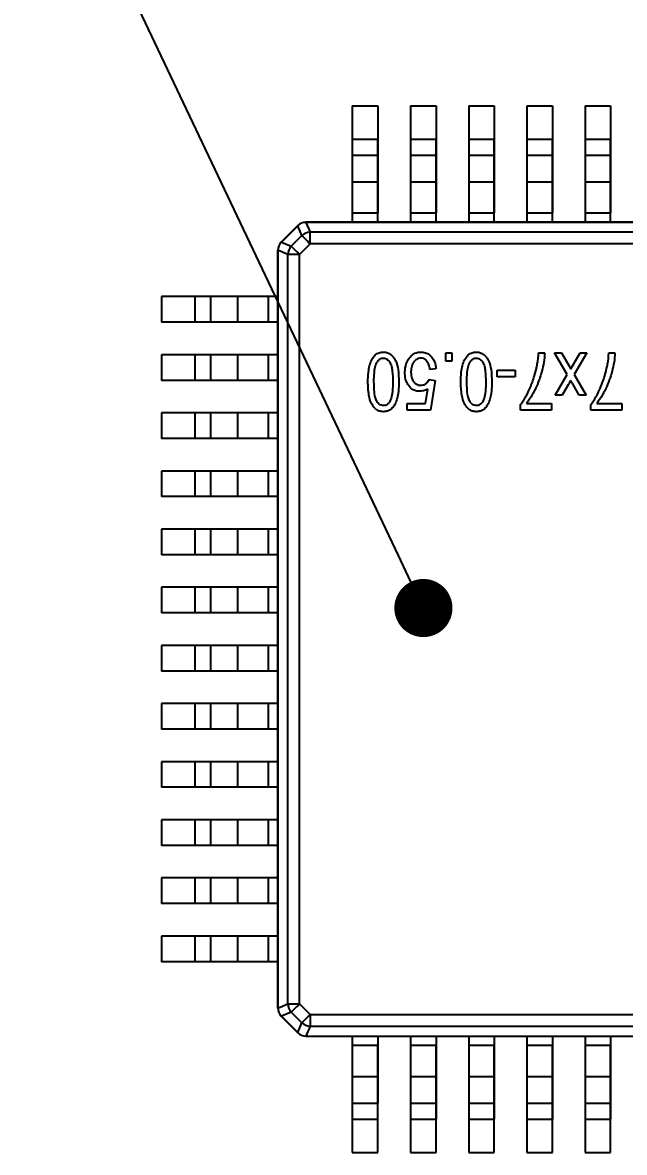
# Paper-space layout 'Layout1' of a CAD drawing. Header units: millimetres. Extents: x 0 to 841, y 0 to 594.
# Drawn here: x 243.15 to 253.49, y 484.4 to 503.83 of the extents above; entities that cross this region are included whole.
import ezdxf
from ezdxf import colors
from ezdxf.entities.mleader import LeaderData, LeaderLine
from ezdxf.math import Vec2, Vec3

# ---------------------------------------------------------------- set-up
doc = ezdxf.new("R2010")
doc.units = ezdxf.units.MM
doc.layers.get('0').update_dxf_attribs({"lineweight": 50})
doc.styles.add('GOST-2.304_Type-B_italic', font='GOST Common Italic.ttf')

# ---------------------------------------------------------------- blocks, each defined once
blk = doc.blocks.new('_Dot')
at = {"color": 0, "linetype": 'ByBlock', "lineweight": -2}
blk.add_line((-0.5, 0), (-1, 0), dxfattribs=at)
at = {"color": 0, "linetype": 'ByBlock', "lineweight": 90, "const_width": 0.5}
blk.add_lwpolyline([(-0.25, 0, 1), (0.25, 0, 1)], format="xyb", close=True, dxfattribs=at)

psp = doc.layouts.get("Layout1")

# ---------------------------------------------------------------- linework, layer by layer
at = {"color": 18, "linetype": 'Continuous', "lineweight": 25, "true_color": 0x000000}
for p, q in [((248.814, 502.399), (249.254, 502.399)), ((248.814, 502.399), (248.814, 501.828)), ((249.254, 502.399), (249.254, 501.828)), ((249.814, 502.399), (250.254, 502.399)), ((249.814, 502.399), (249.814, 501.828)), ((250.254, 502.399), (250.254, 501.828)), ((250.814, 502.399), (251.254, 502.399)), ((250.814, 502.399), (250.814, 501.828)), ((251.254, 502.399), (251.254, 501.828)), ((251.814, 502.399), (252.254, 502.399)), ((251.814, 502.399), (251.814, 501.828)), ((252.254, 502.399), (252.254, 501.828)), ((252.814, 502.399), (253.254, 502.399)), ((252.814, 502.399), (252.814, 501.828)), ((253.254, 502.399), (253.254, 501.828)), ((248.814, 501.828), (249.254, 501.828)), ((248.814, 501.828), (248.814, 501.555)), ((249.254, 501.828), (249.254, 501.555)), ((249.254, 501.299), (249.254, 501.828)), ((249.814, 501.828), (250.254, 501.828)), ((249.814, 501.828), (249.814, 501.555)), ((250.254, 501.828), (250.254, 501.555)), ((250.254, 501.299), (250.254, 501.828)), ((250.814, 501.828), (251.254, 501.828)), ((250.814, 501.828), (250.814, 501.555)), ((251.254, 501.828), (251.254, 501.555)), ((251.254, 501.299), (251.254, 501.828)), ((251.814, 501.828), (252.254, 501.828)), ((251.814, 501.828), (251.814, 501.555)), ((252.254, 501.828), (252.254, 501.555)), ((252.254, 501.299), (252.254, 501.828)), ((252.814, 501.828), (253.254, 501.828)), ((252.814, 501.828), (252.814, 501.555)), ((253.254, 501.828), (253.254, 501.555)), ((253.254, 501.299), (253.254, 501.828)), ((248.814, 501.555), (249.254, 501.555)), ((248.814, 501.555), (248.814, 501.091)), ((249.254, 501.555), (249.254, 501.091)), ((249.814, 501.555), (250.254, 501.555)), ((249.814, 501.555), (249.814, 501.091)), ((250.254, 501.555), (250.254, 501.091)), ((250.814, 501.555), (251.254, 501.555)), ((250.814, 501.555), (250.814, 501.091)), ((251.254, 501.555), (251.254, 501.091)), ((251.814, 501.555), (252.254, 501.555)), ((251.814, 501.555), (251.814, 501.091)), ((252.254, 501.555), (252.254, 501.091)), ((252.814, 501.555), (253.254, 501.555)), ((252.814, 501.555), (252.814, 501.091)), ((253.254, 501.555), (253.254, 501.091)), ((249.254, 500.835), (249.254, 501.299)), ((250.254, 500.835), (250.254, 501.299)), ((251.254, 500.835), (251.254, 501.299)), ((252.254, 500.835), (252.254, 501.299)), ((253.254, 500.835), (253.254, 501.299)), ((248.814, 501.091), (248.814, 500.561)), ((249.254, 501.091), (248.814, 501.091)), ((249.254, 501.091), (249.254, 500.561)), ((249.814, 501.091), (249.814, 500.561)), ((250.254, 501.091), (249.814, 501.091)), ((250.254, 501.091), (250.254, 500.561)), ((250.814, 501.091), (250.814, 500.561)), ((251.254, 501.091), (250.814, 501.091)), ((251.254, 501.091), (251.254, 500.561)), ((251.814, 501.091), (251.814, 500.561)), ((252.254, 501.091), (251.814, 501.091)), ((252.254, 501.091), (252.254, 500.561)), ((252.814, 501.091), (252.814, 500.561)), ((253.254, 501.091), (252.814, 501.091)), ((253.254, 501.091), (253.254, 500.561)), ((249.254, 500.561), (249.254, 500.835)), ((250.254, 500.561), (250.254, 500.835)), ((251.254, 500.561), (251.254, 500.835)), ((252.254, 500.561), (252.254, 500.835)), ((253.254, 500.561), (253.254, 500.835)), ((248.814, 500.561), (248.814, 500.398)), ((248.814, 500.561), (249.254, 500.561)), ((249.254, 500.398), (249.254, 500.561)), ((249.814, 500.561), (249.814, 500.398)), ((249.814, 500.561), (250.254, 500.561)), ((250.254, 500.398), (250.254, 500.561)), ((250.814, 500.561), (251.254, 500.561)), ((250.814, 500.561), (250.814, 500.398)), ((251.254, 500.398), (251.254, 500.561)), ((251.814, 500.561), (252.254, 500.561)), ((251.814, 500.561), (251.814, 500.398)), ((252.254, 500.398), (252.254, 500.561)), ((252.814, 500.561), (252.814, 500.398)), ((252.814, 500.561), (253.254, 500.561)), ((253.254, 500.398), (253.254, 500.561)), ((247.875, 500.34), (247.592, 500.057)), ((247.594, 500.056), (247.877, 500.338)), ((247.948, 500.168), (247.877, 500.338)), ((248.017, 500.399), (248.017, 500.396)), ((248.814, 500.399), (248.017, 500.399)), ((248.017, 500.396), (248.087, 500.226)), ((260.851, 500.396), (248.017, 500.396)), ((249.254, 500.398), (248.814, 500.398)), ((249.254, 500.399), (249.254, 500.398)), ((249.814, 500.399), (249.254, 500.399)), ((250.254, 500.398), (249.814, 500.398)), ((250.254, 500.399), (250.254, 500.398)), ((250.814, 500.399), (250.254, 500.399)), ((251.254, 500.398), (250.814, 500.398)), ((251.254, 500.399), (251.254, 500.398)), ((251.814, 500.399), (251.254, 500.399)), ((252.254, 500.398), (251.814, 500.398)), ((252.254, 500.399), (252.254, 500.398)), ((252.814, 500.399), (252.254, 500.399)), ((253.254, 500.398), (252.814, 500.398)), ((253.254, 500.399), (253.254, 500.398)), ((253.814, 500.399), (253.254, 500.399)), ((247.594, 500.056), (247.765, 499.985)), ((247.765, 499.985), (247.948, 500.168)), ((248.087, 500.028), (248.087, 500.226)), ((260.78, 500.226), (248.087, 500.226)), ((247.536, 499.916), (247.534, 499.916)), ((247.534, 499.916), (247.534, 499.119)), ((247.707, 499.845), (247.536, 499.916)), ((247.536, 486.882), (247.536, 499.916)), ((247.905, 499.845), (248.087, 500.028)), ((260.227, 500.028), (248.087, 500.028)), ((247.905, 499.845), (247.707, 499.845)), ((247.707, 486.952), (247.707, 499.845)), ((247.905, 486.952), (247.905, 499.845)), ((245.534, 499.119), (245.534, 498.679)), ((246.104, 499.119), (245.534, 499.119)), ((246.104, 499.119), (246.104, 498.679)), ((246.378, 499.119), (246.104, 499.119)), ((246.378, 499.119), (246.378, 498.679)), ((246.842, 499.119), (246.378, 499.119)), ((246.842, 499.119), (246.842, 498.679)), ((247.371, 499.119), (246.842, 499.119)), ((247.371, 498.679), (247.371, 499.119)), ((247.535, 499.119), (247.371, 499.119)), ((247.535, 499.119), (247.535, 498.679)), ((246.104, 498.679), (245.534, 498.679)), ((246.378, 498.679), (246.104, 498.679)), ((246.842, 498.679), (246.378, 498.679)), ((247.371, 498.679), (246.842, 498.679)), ((247.535, 498.679), (247.371, 498.679)), ((247.534, 498.679), (247.534, 498.119)), ((245.534, 498.119), (245.534, 497.679)), ((246.104, 498.119), (245.534, 498.119)), ((246.104, 498.119), (246.104, 497.679)), ((246.378, 498.119), (246.104, 498.119)), ((246.378, 498.119), (246.378, 497.679)), ((246.842, 498.119), (246.378, 498.119)), ((246.842, 498.119), (246.842, 497.679)), ((247.371, 498.119), (246.842, 498.119)), ((247.371, 497.679), (247.371, 498.119)), ((247.535, 498.119), (247.371, 498.119)), ((247.535, 498.119), (247.535, 497.679)), ((250.42, 498.153), (250.523, 498.153)), ((250.42, 498.01), (250.42, 498.153)), ((250.523, 498.153), (250.523, 498.01)), ((252.017, 498.153), (252.121, 498.153)), ((252.509, 497.778), (252.29, 498.153)), ((252.29, 498.153), (252.409, 498.153)), ((252.409, 498.153), (252.569, 497.88)), ((252.569, 497.88), (252.729, 498.153)), ((252.848, 498.153), (252.629, 497.778)), ((252.729, 498.153), (252.848, 498.153)), ((253.225, 498.153), (253.329, 498.153)), ((250.523, 498.01), (250.42, 498.01)), ((250.251, 497.88), (250.147, 497.867)), ((251.303, 497.854), (251.614, 497.854)), ((251.303, 497.737), (251.303, 497.854)), ((251.614, 497.737), (251.303, 497.737)), ((251.614, 497.854), (251.614, 497.737)), ((252.303, 497.426), (252.509, 497.778)), ((252.629, 497.778), (252.835, 497.426)), ((246.104, 497.679), (245.534, 497.679)), ((246.378, 497.679), (246.104, 497.679)), ((246.842, 497.679), (246.378, 497.679)), ((247.371, 497.679), (246.842, 497.679)), ((247.535, 497.679), (247.371, 497.679)), ((247.534, 497.679), (247.534, 497.119)), ((250.073, 497.283), (250.11, 497.53)), ((250.134, 497.693), (250.238, 497.678)), ((250.238, 497.678), (250.16, 497.166)), ((252.525, 497.602), (252.422, 497.426)), ((252.716, 497.426), (252.617, 497.595)), ((252.422, 497.426), (252.303, 497.426)), ((252.835, 497.426), (252.716, 497.426)), ((249.757, 497.283), (250.073, 497.283)), ((249.757, 497.166), (249.757, 497.283)), ((250.16, 497.166), (249.757, 497.166)), ((251.705, 497.166), (251.705, 497.261)), ((252.238, 497.166), (251.705, 497.166)), ((251.809, 497.283), (252.238, 497.283)), ((252.238, 497.283), (252.238, 497.166)), ((252.913, 497.166), (252.913, 497.261)), ((253.446, 497.166), (252.913, 497.166)), ((253.017, 497.283), (253.446, 497.283)), ((253.446, 497.283), (253.446, 497.166)), ((245.534, 497.119), (245.534, 496.679)), ((246.104, 497.119), (245.534, 497.119)), ((246.104, 497.119), (246.104, 496.679)), ((246.378, 497.119), (246.104, 497.119)), ((246.378, 497.119), (246.378, 496.679)), ((246.842, 497.119), (246.378, 497.119)), ((246.842, 497.119), (246.842, 496.679)), ((247.371, 497.119), (246.842, 497.119)), ((247.371, 496.679), (247.371, 497.119)), ((247.535, 497.119), (247.371, 497.119)), ((247.535, 497.119), (247.535, 496.679)), ((246.104, 496.679), (245.534, 496.679)), ((246.378, 496.679), (246.104, 496.679)), ((246.842, 496.679), (246.378, 496.679)), ((247.371, 496.679), (246.842, 496.679)), ((247.535, 496.679), (247.371, 496.679)), ((247.534, 496.679), (247.534, 496.119)), ((245.534, 496.119), (245.534, 495.679)), ((246.104, 496.119), (245.534, 496.119)), ((246.104, 496.119), (246.104, 495.679)), ((246.378, 496.119), (246.104, 496.119)), ((246.378, 496.119), (246.378, 495.679)), ((246.842, 496.119), (246.378, 496.119)), ((246.842, 496.119), (246.842, 495.679)), ((247.371, 496.119), (246.842, 496.119)), ((247.371, 495.679), (247.371, 496.119)), ((247.535, 496.119), (247.371, 496.119)), ((247.535, 496.119), (247.535, 495.679)), ((246.104, 495.679), (245.534, 495.679)), ((246.378, 495.679), (246.104, 495.679)), ((246.842, 495.679), (246.378, 495.679)), ((247.371, 495.679), (246.842, 495.679)), ((247.535, 495.679), (247.371, 495.679)), ((247.534, 495.679), (247.534, 495.119)), ((245.534, 495.119), (245.534, 494.679)), ((246.104, 495.119), (245.534, 495.119)), ((246.104, 495.119), (246.104, 494.679)), ((246.378, 495.119), (246.104, 495.119)), ((246.378, 495.119), (246.378, 494.679)), ((246.842, 495.119), (246.378, 495.119)), ((246.842, 495.119), (246.842, 494.679)), ((247.371, 495.119), (246.842, 495.119)), ((247.371, 494.679), (247.371, 495.119)), ((247.535, 495.119), (247.371, 495.119)), ((247.535, 495.119), (247.535, 494.679)), ((246.104, 494.679), (245.534, 494.679)), ((246.378, 494.679), (246.104, 494.679)), ((246.842, 494.679), (246.378, 494.679)), ((247.371, 494.679), (246.842, 494.679)), ((247.535, 494.679), (247.371, 494.679)), ((247.534, 494.679), (247.534, 494.119)), ((245.534, 494.119), (245.534, 493.679)), ((246.104, 494.119), (245.534, 494.119)), ((246.104, 494.119), (246.104, 493.679)), ((246.378, 494.119), (246.104, 494.119)), ((246.378, 494.119), (246.378, 493.679)), ((246.842, 494.119), (246.378, 494.119)), ((246.842, 494.119), (246.842, 493.679)), ((247.371, 494.119), (246.842, 494.119)), ((247.371, 493.679), (247.371, 494.119)), ((247.535, 494.119), (247.371, 494.119)), ((247.535, 494.119), (247.535, 493.679)), ((246.104, 493.679), (245.534, 493.679)), ((246.378, 493.679), (246.104, 493.679)), ((246.842, 493.679), (246.378, 493.679)), ((247.371, 493.679), (246.842, 493.679)), ((247.535, 493.679), (247.371, 493.679)), ((247.534, 493.679), (247.534, 493.119)), ((245.534, 493.119), (245.534, 492.679)), ((246.104, 493.119), (245.534, 493.119)), ((246.104, 493.119), (246.104, 492.679)), ((246.378, 493.119), (246.104, 493.119)), ((246.378, 493.119), (246.378, 492.679)), ((246.842, 493.119), (246.378, 493.119)), ((246.842, 493.119), (246.842, 492.679)), ((247.371, 493.119), (246.842, 493.119)), ((247.371, 492.679), (247.371, 493.119)), ((247.535, 493.119), (247.371, 493.119)), ((247.535, 493.119), (247.535, 492.679)), ((246.104, 492.679), (245.534, 492.679)), ((246.378, 492.679), (246.104, 492.679)), ((246.842, 492.679), (246.378, 492.679)), ((247.371, 492.679), (246.842, 492.679)), ((247.535, 492.679), (247.371, 492.679)), ((247.534, 492.679), (247.534, 492.119)), ((245.534, 492.119), (245.534, 491.679)), ((246.104, 492.119), (245.534, 492.119)), ((246.104, 492.119), (246.104, 491.679)), ((246.378, 492.119), (246.104, 492.119)), ((246.378, 492.119), (246.378, 491.679)), ((246.842, 492.119), (246.378, 492.119)), ((246.842, 492.119), (246.842, 491.679)), ((247.371, 492.119), (246.842, 492.119)), ((247.371, 491.679), (247.371, 492.119)), ((247.535, 492.119), (247.371, 492.119)), ((247.535, 492.119), (247.535, 491.679)), ((246.104, 491.679), (245.534, 491.679)), ((246.378, 491.679), (246.104, 491.679)), ((246.842, 491.679), (246.378, 491.679)), ((247.371, 491.679), (246.842, 491.679)), ((247.535, 491.679), (247.371, 491.679)), ((247.534, 491.679), (247.534, 491.119)), ((245.534, 491.119), (245.534, 490.679)), ((246.104, 491.119), (245.534, 491.119)), ((246.104, 491.119), (246.104, 490.679)), ((246.378, 491.119), (246.104, 491.119)), ((246.378, 491.119), (246.378, 490.679)), ((246.842, 491.119), (246.378, 491.119)), ((246.842, 491.119), (246.842, 490.679)), ((247.371, 491.119), (246.842, 491.119)), ((247.371, 490.679), (247.371, 491.119)), ((247.535, 491.119), (247.371, 491.119)), ((247.535, 491.119), (247.535, 490.679)), ((246.104, 490.679), (245.534, 490.679)), ((246.378, 490.679), (246.104, 490.679)), ((246.842, 490.679), (246.378, 490.679)), ((247.371, 490.679), (246.842, 490.679)), ((247.535, 490.679), (247.371, 490.679)), ((247.534, 490.679), (247.534, 490.119)), ((245.534, 490.119), (245.534, 489.679)), ((246.104, 490.119), (245.534, 490.119)), ((246.104, 490.119), (246.104, 489.679)), ((246.378, 490.119), (246.104, 490.119)), ((246.378, 490.119), (246.378, 489.679)), ((246.842, 490.119), (246.378, 490.119)), ((246.842, 490.119), (246.842, 489.679)), ((247.371, 490.119), (246.842, 490.119)), ((247.371, 489.679), (247.371, 490.119)), ((247.535, 490.119), (247.371, 490.119)), ((247.535, 490.119), (247.535, 489.679)), ((246.104, 489.679), (245.534, 489.679)), ((246.378, 489.679), (246.104, 489.679)), ((246.842, 489.679), (246.378, 489.679)), ((247.371, 489.679), (246.842, 489.679)), ((247.535, 489.679), (247.371, 489.679)), ((247.534, 489.679), (247.534, 489.119)), ((245.534, 489.119), (245.534, 488.679)), ((246.104, 489.119), (245.534, 489.119)), ((246.104, 489.119), (246.104, 488.679)), ((246.378, 489.119), (246.104, 489.119)), ((246.378, 489.119), (246.378, 488.679)), ((246.842, 489.119), (246.378, 489.119)), ((246.842, 489.119), (246.842, 488.679)), ((247.371, 489.119), (246.842, 489.119)), ((247.371, 488.679), (247.371, 489.119)), ((247.535, 489.119), (247.371, 489.119)), ((247.535, 489.119), (247.535, 488.679)), ((246.104, 488.679), (245.534, 488.679)), ((246.378, 488.679), (246.104, 488.679)), ((246.842, 488.679), (246.378, 488.679)), ((247.371, 488.679), (246.842, 488.679)), ((247.535, 488.679), (247.371, 488.679)), ((247.534, 488.679), (247.534, 488.119)), ((245.534, 488.119), (245.534, 487.679)), ((246.104, 488.119), (245.534, 488.119)), ((246.104, 488.119), (246.104, 487.679)), ((246.378, 488.119), (246.104, 488.119)), ((246.378, 488.119), (246.378, 487.679)), ((246.842, 488.119), (246.378, 488.119)), ((246.842, 488.119), (246.842, 487.679)), ((247.371, 488.119), (246.842, 488.119)), ((247.371, 487.679), (247.371, 488.119)), ((247.535, 488.119), (247.371, 488.119)), ((247.535, 488.119), (247.535, 487.679)), ((246.104, 487.679), (245.534, 487.679)), ((246.378, 487.679), (246.104, 487.679)), ((246.842, 487.679), (246.378, 487.679)), ((247.371, 487.679), (246.842, 487.679)), ((247.535, 487.679), (247.371, 487.679)), ((247.534, 487.679), (247.534, 486.882)), ((247.534, 486.882), (247.536, 486.882)), ((247.536, 486.882), (247.707, 486.952)), ((247.707, 486.952), (247.905, 486.952)), ((247.905, 486.952), (248.087, 486.769)), ((247.592, 486.74), (247.875, 486.457)), ((247.765, 486.813), (247.594, 486.742)), ((247.877, 486.459), (247.594, 486.742)), ((247.948, 486.63), (247.765, 486.813)), ((248.087, 486.769), (260.98, 486.769)), ((248.087, 486.769), (248.087, 486.572)), ((247.877, 486.459), (247.948, 486.63)), ((248.087, 486.572), (248.017, 486.401)), ((248.087, 486.572), (260.98, 486.572)), ((248.017, 486.401), (261.051, 486.401)), ((248.017, 486.401), (248.017, 486.399)), ((248.017, 486.399), (248.814, 486.399)), ((248.814, 486.399), (249.254, 486.399)), ((248.814, 486.399), (248.814, 486.236)), ((249.254, 486.399), (249.814, 486.399)), ((249.254, 486.399), (249.254, 486.399)), ((249.254, 486.399), (249.254, 486.236)), ((249.814, 486.399), (250.254, 486.399)), ((249.814, 486.399), (249.814, 486.236)), ((250.254, 486.399), (250.814, 486.399)), ((250.254, 486.399), (250.254, 486.399)), ((250.254, 486.399), (250.254, 486.236)), ((250.814, 486.399), (251.254, 486.399)), ((250.814, 486.399), (250.814, 486.236)), ((251.254, 486.399), (251.814, 486.399)), ((251.254, 486.399), (251.254, 486.399)), ((251.254, 486.399), (251.254, 486.236)), ((251.814, 486.399), (252.254, 486.399)), ((251.814, 486.399), (251.814, 486.236)), ((252.254, 486.399), (252.814, 486.399)), ((252.254, 486.399), (252.254, 486.399)), ((252.254, 486.399), (252.254, 486.236)), ((252.814, 486.399), (253.254, 486.399)), ((252.814, 486.399), (252.814, 486.236)), ((253.254, 486.399), (253.814, 486.399)), ((253.254, 486.399), (253.254, 486.399)), ((253.254, 486.399), (253.254, 486.236)), ((248.814, 486.236), (248.814, 485.706)), ((249.254, 486.236), (248.814, 486.236)), ((249.254, 485.962), (249.254, 486.236)), ((249.254, 486.236), (249.254, 485.706)), ((249.814, 486.236), (249.814, 485.706)), ((250.254, 486.236), (249.814, 486.236)), ((250.254, 485.962), (250.254, 486.236)), ((250.254, 486.236), (250.254, 485.706)), ((250.814, 486.236), (250.814, 485.706)), ((251.254, 486.236), (250.814, 486.236)), ((251.254, 485.962), (251.254, 486.236)), ((251.254, 486.236), (251.254, 485.706)), ((252.254, 486.236), (251.814, 486.236)), ((251.814, 486.236), (251.814, 485.706)), ((252.254, 485.962), (252.254, 486.236)), ((252.254, 486.236), (252.254, 485.706)), ((253.254, 486.236), (252.814, 486.236)), ((252.814, 486.236), (252.814, 485.706)), ((253.254, 485.962), (253.254, 486.236)), ((253.254, 486.236), (253.254, 485.706)), ((249.254, 485.499), (249.254, 485.962)), ((250.254, 485.499), (250.254, 485.962)), ((251.254, 485.499), (251.254, 485.962)), ((252.254, 485.499), (252.254, 485.962)), ((253.254, 485.499), (253.254, 485.962)), ((248.814, 485.706), (249.254, 485.706)), ((248.814, 485.706), (248.814, 485.243)), ((249.254, 485.706), (249.254, 485.243)), ((249.814, 485.706), (250.254, 485.706)), ((249.814, 485.706), (249.814, 485.243)), ((250.254, 485.706), (250.254, 485.243)), ((250.814, 485.706), (251.254, 485.706)), ((250.814, 485.706), (250.814, 485.243)), ((251.254, 485.706), (251.254, 485.243)), ((251.814, 485.706), (252.254, 485.706)), ((251.814, 485.706), (251.814, 485.243)), ((252.254, 485.706), (252.254, 485.243)), ((252.814, 485.706), (253.254, 485.706)), ((252.814, 485.706), (252.814, 485.243)), ((253.254, 485.706), (253.254, 485.243)), ((250.254, 484.969), (250.254, 485.499)), ((251.254, 484.969), (251.254, 485.499)), ((252.254, 484.969), (252.254, 485.499)), ((253.254, 484.969), (253.254, 485.499)), ((248.814, 485.243), (249.254, 485.243)), ((248.814, 485.243), (248.814, 484.969)), ((249.814, 485.243), (250.254, 485.243)), ((249.814, 485.243), (249.814, 484.969)), ((250.254, 485.243), (250.254, 484.969)), ((250.814, 485.243), (251.254, 485.243)), ((250.814, 485.243), (250.814, 484.969)), ((251.254, 485.243), (251.254, 484.969)), ((251.814, 485.243), (252.254, 485.243)), ((251.814, 485.243), (251.814, 484.969)), ((252.254, 485.243), (252.254, 484.969)), ((252.814, 485.243), (253.254, 485.243)), ((252.814, 485.243), (252.814, 484.969)), ((253.254, 485.243), (253.254, 484.969)), ((248.814, 484.969), (249.254, 484.969)), ((248.814, 484.969), (248.814, 484.399)), ((249.254, 484.399), (249.254, 484.969)), ((249.814, 484.969), (250.254, 484.969)), ((249.814, 484.969), (249.814, 484.399)), ((250.254, 484.399), (250.254, 484.969)), ((250.814, 484.969), (251.254, 484.969)), ((250.814, 484.969), (250.814, 484.399)), ((251.254, 484.399), (251.254, 484.969)), ((251.814, 484.969), (252.254, 484.969)), ((251.814, 484.969), (251.814, 484.399)), ((252.254, 484.399), (252.254, 484.969)), ((252.814, 484.969), (253.254, 484.969)), ((252.814, 484.969), (252.814, 484.399)), ((253.254, 484.399), (253.254, 484.969)), ((248.814, 484.399), (249.254, 484.399)), ((249.814, 484.399), (250.254, 484.399)), ((250.814, 484.399), (251.254, 484.399)), ((251.814, 484.399), (252.254, 484.399)), ((252.814, 484.399), (253.254, 484.399))]:
    psp.add_line(p, q, dxfattribs=at)
at = {"color": 18, "linetype": 'Continuous', "lineweight": 25, "true_color": 0x000000, "flags": 128}
for points in [[(248.087, 500.028), (248.063, 500.053), (248.039, 500.077), (248.016, 500.1), (247.996, 500.12), (247.978, 500.137), (247.964, 500.151), (247.954, 500.162), (247.948, 500.168)], [(247.765, 499.985), (247.771, 499.979), (247.781, 499.969), (247.795, 499.954), (247.813, 499.937), (247.833, 499.917), (247.856, 499.894), (247.88, 499.87), (247.905, 499.845)], [(247.905, 486.952), (247.88, 486.927), (247.856, 486.903), (247.833, 486.881), (247.813, 486.86), (247.795, 486.843), (247.781, 486.829), (247.771, 486.819), (247.765, 486.813)], [(247.948, 486.63), (247.954, 486.636), (247.964, 486.646), (247.978, 486.66), (247.996, 486.678), (248.016, 486.698), (248.039, 486.72), (248.063, 486.745), (248.087, 486.769)], [(247.875, 486.457), (247.875, 486.457), (247.875, 486.457), (247.876, 486.458), (247.876, 486.458), (247.876, 486.458), (247.876, 486.458), (247.877, 486.459), (247.877, 486.459)], [(249.254, 484.969), (249.254, 485.05), (249.254, 485.129), (249.254, 485.206), (249.254, 485.278), (249.254, 485.344), (249.254, 485.404), (249.254, 485.456), (249.254, 485.499)]]:
    psp.add_lwpolyline(points, dxfattribs=at)
at = {"color": 18, "linetype": 'Continuous', "lineweight": 25, "true_color": 0x000000}
for centre, radius, start, end in [((248.017, 500.199), 0.2, 90, 135), ((247.798, 500.262), 0.11, 44.1096, 45.4069), ((248.019, 500.194), 0.203, 90.5994, 134.4005), ((247.734, 499.916), 0.2, 135, 180), ((247.739, 499.914), 0.203, 135.611, 179.3682), ((247.543, 500.005), 0.0715, 44.477, 46.4859), ((248.09, 500.023), 0.203, 90.6006, 134.3993), ((247.91, 499.843), 0.203, 135.5867, 179.4134), ((247.734, 486.882), 0.2, 180, 225), ((247.739, 486.884), 0.203, 180.5922, 224.4033), ((247.91, 486.954), 0.203, 180.5947, 224.4052), ((247.742, 486.59), 0.212, 134.1798, 134.8572), ((248.017, 486.599), 0.2, 225, 270), ((248.019, 486.604), 0.203, 225.6062, 269.3939), ((248.09, 486.775), 0.203, 225.6183, 269.3818), ((126.719, 485.092), 122.535, 359.94224, 0.07023)]:
    psp.add_arc(centre, radius, start, end, dxfattribs=at)
for points, knots in [([(249.082, 497.653), (249.082, 497.667), (249.082, 497.733), (249.093, 497.87), (249.13, 498.021), (249.206, 498.119), (249.27, 498.158), (249.321, 498.165), (249.346, 498.166), (249.349, 498.166)], [0, 0, 0, 0, 0.062369, 0.312338, 0.644411, 0.763656, 0.883952, 0.986933, 1, 1, 1, 1]), ([(249.082, 497.653), (249.082, 497.667), (249.082, 497.733), (249.093, 497.87), (249.13, 498.021), (249.206, 498.119), (249.27, 498.158), (249.321, 498.165), (249.346, 498.166), (249.349, 498.166)], [0, 0, 0, 0, 0.062369, 0.312338, 0.644411, 0.763656, 0.883952, 0.986933, 1, 1, 1, 1]), ([(249.349, 498.166), (249.362, 498.165), (249.397, 498.164), (249.451, 498.143), (249.513, 498.095), (249.574, 498.002), (249.609, 497.846), (249.612, 497.724), (249.614, 497.653)], [0, 0, 0, 0, 0.062487, 0.161352, 0.265034, 0.425862, 0.66997, 1, 1, 1, 1]), ([(249.718, 497.812), (249.719, 497.826), (249.72, 497.889), (249.743, 497.987), (249.803, 498.083), (249.871, 498.14), (249.936, 498.163), (249.978, 498.165), (249.993, 498.166)], [0, 0, 0, 0, 0.080359, 0.383624, 0.592571, 0.75011, 0.908123, 1, 1, 1, 1]), ([(249.718, 497.812), (249.719, 497.826), (249.72, 497.889), (249.743, 497.987), (249.803, 498.083), (249.871, 498.14), (249.936, 498.163), (249.978, 498.165), (249.993, 498.166)], [0, 0, 0, 0, 0.080359, 0.383624, 0.592571, 0.75011, 0.908123, 1, 1, 1, 1]), ([(249.993, 498.166), (250.006, 498.165), (250.045, 498.164), (250.108, 498.143), (250.171, 498.094), (250.225, 498.017), (250.245, 497.94), (250.25, 497.891), (250.251, 497.88)], [0, 0, 0, 0, 0.094027, 0.274828, 0.4518, 0.649592, 0.924951, 1, 1, 1, 1]), ([(250.679, 497.653), (250.679, 497.667), (250.68, 497.733), (250.69, 497.87), (250.727, 498.021), (250.803, 498.119), (250.868, 498.158), (250.919, 498.165), (250.943, 498.166), (250.946, 498.166)], [0, 0, 0, 0, 0.062368, 0.312333, 0.644387, 0.76366, 0.883954, 0.986933, 1, 1, 1, 1]), ([(250.679, 497.653), (250.679, 497.667), (250.68, 497.733), (250.69, 497.87), (250.727, 498.021), (250.803, 498.119), (250.868, 498.158), (250.919, 498.165), (250.943, 498.166), (250.946, 498.166)], [0, 0, 0, 0, 0.062368, 0.312333, 0.644387, 0.76366, 0.883954, 0.986933, 1, 1, 1, 1]), ([(250.946, 498.166), (250.96, 498.165), (250.994, 498.164), (251.048, 498.143), (251.11, 498.095), (251.171, 498.002), (251.207, 497.846), (251.21, 497.724), (251.212, 497.653)], [0, 0, 0, 0, 0.062487, 0.161352, 0.265034, 0.425862, 0.66997, 1, 1, 1, 1]), ([(251.705, 497.261), (251.713, 497.272), (251.753, 497.326), (251.801, 497.406), (251.86, 497.526), (251.901, 497.625), (251.945, 497.751), (251.973, 497.854), (252.003, 497.996), (252.011, 498.088), (252.017, 498.153)], [0, 0, 0, 0, 0.041827, 0.209607, 0.293306, 0.460764, 0.544441, 0.711923, 0.795622, 1, 1, 1, 1]), ([(252.121, 498.153), (252.12, 498.14), (252.118, 498.073), (252.1, 497.953), (252.07, 497.823), (252.038, 497.721), (252.001, 497.621), (251.957, 497.524), (251.893, 497.401), (251.843, 497.331), (251.809, 497.283)], [0, 0, 0, 0, 0.042678, 0.213882, 0.384805, 0.470176, 0.555564, 0.726482, 0.811869, 1, 1, 1, 1]), ([(252.913, 497.261), (252.921, 497.272), (252.961, 497.326), (253.009, 497.406), (253.068, 497.526), (253.108, 497.625), (253.153, 497.751), (253.181, 497.854), (253.211, 497.996), (253.219, 498.088), (253.225, 498.153)], [0, 0, 0, 0, 0.041826, 0.20962, 0.293317, 0.460772, 0.544448, 0.711928, 0.795626, 1, 1, 1, 1]), ([(253.329, 498.153), (253.328, 498.14), (253.326, 498.073), (253.308, 497.953), (253.277, 497.823), (253.246, 497.721), (253.209, 497.621), (253.165, 497.524), (253.1, 497.401), (253.051, 497.331), (253.017, 497.283)], [0, 0, 0, 0, 0.042678, 0.213882, 0.384805, 0.470176, 0.555564, 0.726482, 0.811869, 1, 1, 1, 1]), ([(249.186, 497.653), (249.186, 497.666), (249.186, 497.733), (249.192, 497.836), (249.212, 497.946), (249.249, 498.009), (249.282, 498.043), (249.315, 498.06), (249.336, 498.061), (249.346, 498.062)], [0, 0, 0, 0, 0.083509, 0.417885, 0.648598, 0.772888, 0.869625, 0.940227, 1, 1, 1, 1]), ([(249.346, 498.062), (249.359, 498.061), (249.387, 498.058), (249.427, 498.033), (249.464, 497.987), (249.49, 497.918), (249.508, 497.804), (249.509, 497.714), (249.511, 497.653)], [0, 0, 0, 0, 0.083661, 0.167814, 0.28532, 0.446215, 0.619082, 1, 1, 1, 1]), ([(249.346, 498.062), (249.359, 498.061), (249.387, 498.058), (249.427, 498.033), (249.464, 497.987), (249.49, 497.918), (249.508, 497.804), (249.509, 497.714), (249.511, 497.653)], [0, 0, 0, 0, 0.083661, 0.167814, 0.28532, 0.446215, 0.619082, 1, 1, 1, 1]), ([(249.994, 498.062), (249.98, 498.061), (249.953, 498.059), (249.911, 498.037), (249.871, 497.999), (249.835, 497.936), (249.823, 497.872), (249.822, 497.829), (249.822, 497.818)], [0, 0, 0, 0, 0.121738, 0.244194, 0.422884, 0.611158, 0.900648, 1, 1, 1, 1]), ([(250.147, 497.867), (250.145, 497.88), (250.139, 497.92), (250.122, 497.977), (250.084, 498.027), (250.041, 498.057), (250.009, 498.06), (249.994, 498.062)], [0, 0, 0, 0, 0.14764, 0.44513, 0.640534, 0.837167, 1, 1, 1, 1]), ([(250.783, 497.653), (250.783, 497.666), (250.784, 497.733), (250.79, 497.836), (250.81, 497.946), (250.846, 498.009), (250.879, 498.043), (250.913, 498.06), (250.934, 498.061), (250.943, 498.062)], [0, 0, 0, 0, 0.083509, 0.417885, 0.648598, 0.772888, 0.869625, 0.940227, 1, 1, 1, 1]), ([(250.943, 498.062), (250.957, 498.061), (250.984, 498.058), (251.024, 498.033), (251.062, 497.987), (251.088, 497.918), (251.105, 497.804), (251.107, 497.714), (251.108, 497.653)], [0, 0, 0, 0, 0.083661, 0.167814, 0.28532, 0.446215, 0.619082, 1, 1, 1, 1]), ([(250.943, 498.062), (250.957, 498.061), (250.984, 498.058), (251.024, 498.033), (251.062, 497.987), (251.088, 497.918), (251.105, 497.804), (251.107, 497.714), (251.108, 497.653)], [0, 0, 0, 0, 0.083661, 0.167814, 0.28532, 0.446215, 0.619082, 1, 1, 1, 1]), ([(249.962, 497.491), (249.949, 497.491), (249.914, 497.493), (249.853, 497.517), (249.793, 497.569), (249.74, 497.652), (249.72, 497.738), (249.719, 497.796), (249.718, 497.812)], [0, 0, 0, 0, 0.089461, 0.236036, 0.422243, 0.61643, 0.888081, 1, 1, 1, 1]), ([(249.962, 497.491), (249.949, 497.491), (249.914, 497.493), (249.853, 497.517), (249.793, 497.569), (249.74, 497.652), (249.72, 497.738), (249.719, 497.796), (249.718, 497.812)], [0, 0, 0, 0, 0.089461, 0.236036, 0.422243, 0.61643, 0.888081, 1, 1, 1, 1]), ([(249.822, 497.818), (249.823, 497.805), (249.824, 497.765), (249.837, 497.704), (249.872, 497.646), (249.918, 497.608), (249.961, 497.596), (249.985, 497.595), (249.991, 497.594)], [0, 0, 0, 0, 0.127726, 0.385485, 0.577521, 0.770216, 0.941298, 1, 1, 1, 1]), ([(249.164, 497.245), (249.157, 497.257), (249.125, 497.311), (249.099, 497.411), (249.084, 497.537), (249.083, 497.614), (249.082, 497.653)], [0, 0, 0, 0, 0.0951477, 0.4489895, 0.7231817, 1, 1, 1, 1]), ([(249.164, 497.245), (249.157, 497.257), (249.125, 497.311), (249.099, 497.411), (249.084, 497.537), (249.083, 497.614), (249.082, 497.653)], [0, 0, 0, 0, 0.0951477, 0.4489895, 0.7231817, 1, 1, 1, 1]), ([(249.352, 497.244), (249.338, 497.245), (249.311, 497.247), (249.272, 497.272), (249.235, 497.315), (249.201, 497.398), (249.188, 497.515), (249.187, 497.607), (249.186, 497.653)], [0, 0, 0, 0, 0.0832548, 0.1671778, 0.2770934, 0.4321008, 0.7129659, 1, 1, 1, 1]), ([(249.614, 497.653), (249.614, 497.64), (249.614, 497.573), (249.604, 497.436), (249.567, 497.286), (249.491, 497.188), (249.426, 497.148), (249.375, 497.141), (249.35, 497.14), (249.348, 497.14)], [0, 0, 0, 0, 0.0623111, 0.3120493, 0.6429721, 0.7627446, 0.8836468, 0.987362, 1, 1, 1, 1]), ([(249.511, 497.653), (249.51, 497.64), (249.51, 497.573), (249.504, 497.469), (249.484, 497.359), (249.447, 497.296), (249.415, 497.263), (249.382, 497.246), (249.361, 497.245), (249.352, 497.244)], [0, 0, 0, 0, 0.083629, 0.418578, 0.652908, 0.774405, 0.870047, 0.94133, 1, 1, 1, 1]), ([(249.511, 497.653), (249.51, 497.64), (249.51, 497.573), (249.504, 497.469), (249.484, 497.359), (249.447, 497.296), (249.415, 497.263), (249.382, 497.246), (249.361, 497.245), (249.352, 497.244)], [0, 0, 0, 0, 0.083629, 0.418578, 0.652908, 0.774405, 0.870047, 0.94133, 1, 1, 1, 1]), ([(250.11, 497.53), (250.098, 497.524), (250.075, 497.512), (250.026, 497.495), (249.987, 497.492), (249.962, 497.491)], [0, 0, 0, 0, 0.258529, 0.517959, 1, 1, 1, 1]), ([(249.991, 497.594), (250.005, 497.596), (250.036, 497.598), (250.08, 497.622), (250.114, 497.656), (250.128, 497.682), (250.134, 497.693)], [0, 0, 0, 0, 0.220337, 0.505914, 0.799564, 1, 1, 1, 1]), ([(250.761, 497.245), (250.754, 497.257), (250.723, 497.311), (250.697, 497.411), (250.681, 497.537), (250.68, 497.614), (250.679, 497.653)], [0, 0, 0, 0, 0.0951477, 0.4489895, 0.7231817, 1, 1, 1, 1]), ([(250.761, 497.245), (250.754, 497.257), (250.723, 497.311), (250.697, 497.411), (250.681, 497.537), (250.68, 497.614), (250.679, 497.653)], [0, 0, 0, 0, 0.0951477, 0.4489895, 0.7231817, 1, 1, 1, 1]), ([(250.949, 497.244), (250.936, 497.245), (250.908, 497.247), (250.869, 497.272), (250.832, 497.315), (250.799, 497.398), (250.786, 497.515), (250.784, 497.607), (250.783, 497.653)], [0, 0, 0, 0, 0.083199, 0.167127, 0.27705, 0.432066, 0.712949, 1, 1, 1, 1]), ([(251.212, 497.653), (251.212, 497.64), (251.211, 497.573), (251.202, 497.436), (251.164, 497.286), (251.089, 497.188), (251.024, 497.148), (250.973, 497.141), (250.948, 497.14), (250.945, 497.14)], [0, 0, 0, 0, 0.0623111, 0.3120493, 0.6429721, 0.7627446, 0.8836468, 0.987362, 1, 1, 1, 1]), ([(251.108, 497.653), (251.108, 497.64), (251.107, 497.573), (251.102, 497.469), (251.081, 497.359), (251.045, 497.296), (251.012, 497.263), (250.979, 497.246), (250.959, 497.245), (250.949, 497.244)], [0, 0, 0, 0, 0.0836242, 0.418552, 0.6528673, 0.7743569, 0.8699933, 0.9412724, 1, 1, 1, 1]), ([(251.108, 497.653), (251.108, 497.64), (251.107, 497.573), (251.102, 497.469), (251.081, 497.359), (251.045, 497.296), (251.012, 497.263), (250.979, 497.246), (250.959, 497.245), (250.949, 497.244)], [0, 0, 0, 0, 0.0836242, 0.418552, 0.6528673, 0.7743569, 0.8699933, 0.9412724, 1, 1, 1, 1]), ([(252.569, 497.677), (252.562, 497.665), (252.551, 497.647), (252.537, 497.622), (252.529, 497.608), (252.525, 497.602)], [0, 0, 0, 0, 0.45884, 0.729433, 1, 1, 1, 1]), ([(252.617, 497.595), (252.61, 497.607), (252.599, 497.626), (252.583, 497.653), (252.574, 497.669), (252.569, 497.677)], [0, 0, 0, 0, 0.422842, 0.711329, 1, 1, 1, 1]), ([(249.348, 497.14), (249.334, 497.14), (249.299, 497.142), (249.244, 497.162), (249.195, 497.2), (249.173, 497.232), (249.164, 497.245)], [0, 0, 0, 0, 0.180709, 0.477405, 0.772009, 1, 1, 1, 1]), ([(249.348, 497.14), (249.334, 497.14), (249.299, 497.142), (249.244, 497.162), (249.195, 497.2), (249.173, 497.232), (249.164, 497.245)], [0, 0, 0, 0, 0.180709, 0.477405, 0.772009, 1, 1, 1, 1]), ([(250.945, 497.14), (250.932, 497.14), (250.896, 497.142), (250.841, 497.162), (250.793, 497.2), (250.771, 497.232), (250.761, 497.245)], [0, 0, 0, 0, 0.180709, 0.477405, 0.772009, 1, 1, 1, 1]), ([(250.945, 497.14), (250.932, 497.14), (250.896, 497.142), (250.841, 497.162), (250.793, 497.2), (250.771, 497.232), (250.761, 497.245)], [0, 0, 0, 0, 0.180709, 0.477405, 0.772009, 1, 1, 1, 1])]:
    psp.add_open_spline(points, degree=3, knots=knots, dxfattribs=at)

# ---------------------------------------------------------------- leaders
at = {"color": 18, "lineweight": 20, "true_color": 0x000000}
ml = psp.add_multileader_mtext('Standard', dxfattribs=at)
ml.set_content('8', color=(0, 0, 0), style='GOST-2.304_Type-B_italic')
ml.set_leader_properties()
ml.set_arrow_properties(name='DOT')
ml.build(insert=Vec2(0, 0))
ml.multileader.update_dxf_attribs({"text_left_attachment_type": 6, "text_right_attachment_type": 6, "dogleg_length": 0, "arrow_head_size": 1})
ctx = ml.context
ctx.base_point, ctx.arrow_head_size, ctx.landing_gap_size, ctx.plane_origin = Vec3(217.412, 556.88), 1, 0, Vec3(247.592, 500.057)
ctx.left_attachment, ctx.right_attachment, ctx.text_align_type = 6, 6, 2
notes = []
notes.append((ctx, [(0, (1, 1, 0), (220.073, 556.88), (-1, 0), 0, [(0, [(250.036, 493.763)], 0, [])])]))
ctx.mtext.insert, ctx.mtext.alignment, ctx.mtext.flow_direction = Vec3(220.073, 561.68), 3, 5
for ctx, leaders in notes:
    for number, flags, end, landing, length, lines in leaders:
        leader = LeaderData()
        leader.index, (leader.has_last_leader_line, leader.has_dogleg_vector, leader.attachment_direction) = number, flags
        leader.last_leader_point, leader.dogleg_vector, leader.dogleg_length = Vec3(end), Vec3(landing), length
        for number, points, colour, breaks in lines:
            line = LeaderLine()
            line.index, line.vertices, line.color, line.breaks = number, Vec3.list(points), colors.encode_raw_color(colour), breaks
            leader.lines.append(line)
        ctx.leaders.append(leader)

doc.saveas('drawing.dxf')
